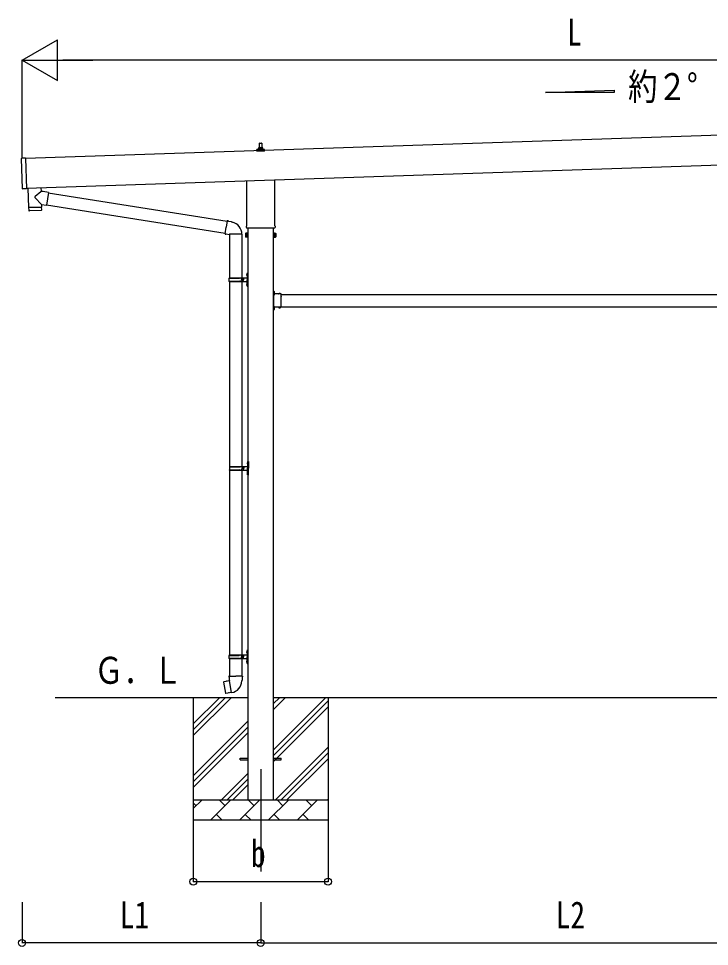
# Model space of a CAD drawing. Units: millimetres, scale not verified. Extents: x -16820 to 16820, y -11880 to 11880.
# Drawn here: x -5013 to -1630, y -3266 to 1274 of the extents above; entities that cross this region are included whole.
import ezdxf
from ezdxf.enums import TextEntityAlignment as Align

# ---------------------------------------------------------------- set-up
doc = ezdxf.new("R2010")
doc.units = ezdxf.units.MM
doc.header["$LTSCALE"] = 50
for name, color, linetype in [('0-2_USER1', 3, 'Continuous'), ('0-3_YKK_12', 2, 'Continuous'), ('0-4_YKK_13', 4, 'Continuous'), ('0-5_YKK_A1', 4, 'Continuous'), ('0-6_YKK_D', 6, 'Continuous')]:
    doc.layers.add(name, color=color, linetype=linetype)
doc.styles.add('ＭＳ ゴシック', font='')
doc.styles.get('ＭＳ ゴシック').set_extended_font_data('MS Gothic')

msp = doc.modelspace()

# ---------------------------------------------------------------- linework, layer by layer
at = {"layer": '0-3_YKK_12'}
msp.add_line((-3827.42, -2399), (-3827.42, -2899), dxfattribs=at)
at = {"layer": '0-4_YKK_13'}
for p, q in [((-3837.42, 636.05), (-3837.42, 640.26)), ((-3836.42, 640.26), (-3818.42, 640.26)), ((-3833.42, 640.26), (-3832.69, 663.79)), ((-3831.69, 664.76), (-3823.15, 664.76)), ((-3822.15, 663.79), (-3821.42, 640.26)), ((-3817.42, 636.05), (-3817.42, 640.26)), ((-4978.6, 590.55), (-4997.59, 589.92)), ((-3845.67, 624.76), (-3845.67, 632.47)), ((-3809.17, 624.76), (-3845.67, 624.76)), ((-3845.29, 633.26), (-3809.55, 633.26)), ((-3844.91, 633.45), (-3838.19, 635.08)), ((-3837.8, 635.26), (-3817.04, 635.26)), ((-3809.94, 633.45), (-3816.66, 635.08)), ((-3809.17, 624.76), (-3809.17, 632.47)), ((-4993.63, 440.96), (-4998.56, 588.88)), ((-3895.72, 260.77), (-3895.72, 480.14)), ((-3759.12, 484.7), (-3759.12, 260.77)), ((-4903.14, 446.56), (-4902.53, 428.38)), ((-4866.93, 423.32), (-4875.89, 360.25)), ((-4867.19, 421.49), (-3991.29, 282.04)), ((-4900.37, 363.73), (-4931.87, 396.25)), ((-4900.37, 363.73), (-4875.89, 360.25)), ((-4900.37, 363.73), (-4899.97, 351.73)), ((-4963.91, 348.59), (-4963.24, 335.56)), ((-4902.63, 334.63), (-4960.14, 332.71)), ((-4959.44, 349.74), (-4959.39, 348.74)), ((-4904.47, 351.58), (-4904.46, 350.58)), ((-4875.63, 362.08), (-4001.71, 222.94)), ((-3990.97, 283.85), (-3996.5, 252.49)), ((-3990.97, 283.85), (-3989.83, 285.84)), ((-3989.83, 285.84), (-3986.26, 285.21)), ((-3986.26, 285.21), (-3985.85, 282.86)), ((-3971.33, 280.04), (-3969.65, 278.41)), ((-3969.65, 278.41), (-3967.53, 277.96)), ((-4002.03, 221.12), (-3996.5, 252.49)), ((-3897.42, 252), (-3897.42, 257.5)), ((-3759.48, 248.5), (-3895.36, 248.5)), ((-3757.42, 257.5), (-3757.42, 252)), ((-4002.03, 221.12), (-4001.63, 218.87)), ((-4002.03, 221.12), (-3996.88, 220.31)), ((-4001.63, 218.87), (-3998.07, 218.24)), ((-3998.07, 218.24), (-3996.88, 220.31)), ((-3996.88, 220.31), (-3982.27, 217.99)), ((-3982.27, 217.99), (-3980.07, 218.98)), ((-3919.77, 218.58), (-3980.96, 218.58)), ((-3979.92, 218.58), (-3979.92, 5)), ((-3919.92, 218.58), (-3919.92, 5)), ((-3901.42, 222.5), (-3900.66, 223.81)), ((-3901.42, 222.5), (-3901.42, 205.5)), ((-3901.42, 205.5), (-3900.66, 204.19)), ((-3894.42, 218.91), (-3900.66, 218.91)), ((-3894.42, 209.09), (-3900.66, 209.09)), ((-3894.42, 204.19), (-3900.66, 204.19)), ((-3891.92, 204.8), (-3894.42, 204.8)), ((-3762.92, 204.8), (-3760.42, 204.8)), ((-3760.42, 218.91), (-3754.18, 218.91)), ((-3760.42, 209.09), (-3754.18, 209.09)), ((-3760.42, 204.19), (-3754.18, 204.19)), ((-3753.42, 222.5), (-3754.18, 223.81)), ((-3753.42, 205.5), (-3754.18, 204.19)), ((-3753.42, 222.5), (-3753.42, 205.5)), ((-3982.92, 3), (-3932.59, 3)), ((-3981.92, 5), (-3895.92, 5)), ((-3981.92, 5), (-3981.92, 3)), ((-3922.92, 5), (-3922.92, 0.5)), ((-3922.92, 0.5), (-3920.92, 0.5)), ((-3920.92, 0.5), (-3920.92, -4)), ((-3914.92, 5), (-3914.92, -4)), ((-3914.92, 0.5), (-3911.92, 0.5)), ((-3911.92, 0.5), (-3911.92, -4)), ((-3896.22, 22.15), (-3894.18, 21.15)), ((-3894.95, 24.15), (-3894.32, 24.15)), ((-3894.95, 24.15), (-3894.95, 15.85)), ((-3894.95, 15.85), (-3894.32, 15.85)), ((-3894.32, 24.15), (-3894.32, 15.85)), ((-3894.32, 24.15), (-3893.92, 23.75)), ((-3894.32, 15.85), (-3893.92, 16.25)), ((-3894.18, 21.15), (-3893.57, 20)), ((-3893.92, 28), (-3890.92, 29.5)), ((-3893.92, 28), (-3893.92, -4)), ((-3893.92, 23.75), (-3893.92, 16.25)), ((-3890.92, 29.5), (-3890.92, -4)), ((-3890.92, 29.5), (-3889.92, 29.5)), ((-3889.92, 29.5), (-3889.92, -4)), ((-3982.92, -11), (-3932.59, -11)), ((-3981.92, -13), (-3981.92, -11)), ((-3981.92, -13), (-3895.92, -13)), ((-3979.92, -13), (-3979.92, -917.5)), ((-3922.92, -13), (-3922.92, -8.5)), ((-3922.92, -8.5), (-3920.92, -8.5)), ((-3920.92, -8.5), (-3920.92, -4)), ((-3919.92, -13), (-3919.92, -917.5)), ((-3914.92, -13), (-3914.92, -4)), ((-3914.92, -8.5), (-3911.92, -8.5)), ((-3911.92, -8.5), (-3911.92, -4)), ((-3896.22, -25.85), (-3894.18, -26.85)), ((-3894.95, -23.85), (-3894.32, -23.85)), ((-3894.95, -23.85), (-3894.95, -32.15)), ((-3894.95, -32.15), (-3894.32, -32.15)), ((-3894.32, -23.85), (-3894.32, -32.15)), ((-3894.32, -23.85), (-3893.92, -24.25)), ((-3894.32, -32.15), (-3893.92, -31.75)), ((-3894.18, -26.85), (-3893.57, -28)), ((-3893.92, -36), (-3893.92, -4)), ((-3893.92, -24.25), (-3893.92, -31.75)), ((-3893.92, -36), (-3890.92, -37.5)), ((-3890.92, -37.5), (-3890.92, -4)), ((-3890.92, -37.5), (-3889.92, -37.5)), ((-3889.92, -37.5), (-3889.92, -4)), ((-3763.32, -58.5), (-3764.92, -58.5)), ((-3764.92, -63), (-3763.32, -63)), ((-3763.32, -64), (-3764.92, -64)), ((-3759.22, -66), (-3764.92, -66)), ((-3763.32, -68), (-3764.92, -68)), ((-3764.92, -69), (-3763.32, -69)), ((-3763.32, -75.46), (-3763.32, -58.5)), ((-3763.32, -61.97), (-3763.32, -70.04)), ((-3763.32, -64.87), (-3760.66, -63.55)), ((-3763.32, -67.13), (-3760.66, -68.45)), ((-3726.92, -73.9), (-3763.32, -73.9)), ((-3762.92, -75.5), (-3759.92, -75.5)), ((-3762.92, -84.29), (-3762.92, -77.5)), ((-3762.92, -126.29), (-3762.92, -85.71)), ((-3762.46, -61.27), (-3762.62, -61.27)), ((-3762.46, -70.74), (-3762.62, -70.74)), ((-3739.66, -73.04), (-3739.66, -73.2)), ((-3730.89, -73.9), (-3738.96, -73.9)), ((-3736.05, -73.9), (-3737.37, -71.24)), ((-3733.8, -73.9), (-3732.47, -71.24)), ((-3730.19, -73.04), (-3730.19, -73.2)), ((-3726.92, -84.29), (-3726.92, -73.9)), ((-3726.92, -126.29), (-3726.92, -85.71)), ((-3762.92, -134.5), (-3762.92, -127.71)), ((-3726.92, -138.1), (-3726.92, -127.71)), ((-3763.32, -144), (-3764.92, -144)), ((-3763.32, -148), (-3764.92, -148)), ((-3763.32, -153.5), (-3764.92, -153.5)), ((-3763.32, -153.5), (-3763.32, -136.54)), ((-3726.92, -138.1), (-3763.32, -138.1)), ((-3763.32, -141.97), (-3763.32, -150.04)), ((-3763.32, -144.87), (-3760.66, -143.55)), ((-3763.32, -147.13), (-3760.66, -148.45)), ((-3759.92, -136.5), (-3762.92, -136.5)), ((-3762.46, -141.27), (-3762.62, -141.27)), ((-3762.46, -150.74), (-3762.62, -150.74)), ((-3739.66, -138.96), (-3739.66, -138.8)), ((-3730.89, -138.1), (-3738.96, -138.1)), ((-3736.05, -138.1), (-3737.37, -140.76)), ((-3733.8, -138.1), (-3732.47, -140.76)), ((-3730.19, -138.96), (-3730.19, -138.8)), ((-3893.72, -900.35), (-3891.68, -901.35)), ((-3892.45, -898.35), (-3891.82, -898.35)), ((-3892.45, -898.35), (-3892.45, -906.65)), ((-3892.45, -906.65), (-3891.82, -906.65)), ((-3891.82, -898.35), (-3891.82, -906.65)), ((-3891.82, -898.35), (-3891.42, -898.75)), ((-3891.82, -906.65), (-3891.42, -906.25)), ((-3891.68, -901.35), (-3891.07, -902.5)), ((-3891.42, -894.5), (-3888.42, -893)), ((-3891.42, -894.5), (-3891.42, -926.5)), ((-3891.42, -898.75), (-3891.42, -906.25)), ((-3888.42, -893), (-3888.42, -926.5)), ((-3888.42, -893), (-3887.42, -893)), ((-3887.42, -893), (-3887.42, -926.5)), ((-3980.42, -919.5), (-3930.09, -919.5)), ((-3980.42, -933.5), (-3930.09, -933.5)), ((-3979.92, -935.49), (-3979.92, -1840)), ((-3979.42, -917.5), (-3893.42, -917.5)), ((-3979.42, -917.5), (-3979.42, -919.5)), ((-3979.42, -935.5), (-3979.42, -933.5)), ((-3979.42, -935.5), (-3893.42, -935.5)), ((-3920.42, -917.5), (-3920.42, -922)), ((-3920.42, -922), (-3918.42, -922)), ((-3920.42, -935.5), (-3920.42, -931)), ((-3920.42, -931), (-3918.42, -931)), ((-3919.92, -935.49), (-3919.92, -1840)), ((-3918.42, -922), (-3918.42, -926.5)), ((-3918.42, -931), (-3918.42, -926.5)), ((-3912.42, -917.5), (-3912.42, -926.5)), ((-3912.42, -922), (-3909.42, -922)), ((-3912.42, -935.5), (-3912.42, -926.5)), ((-3912.42, -931), (-3909.42, -931)), ((-3909.42, -922), (-3909.42, -926.5)), ((-3909.42, -931), (-3909.42, -926.5)), ((-3893.72, -948.35), (-3891.68, -949.35)), ((-3892.45, -946.35), (-3891.82, -946.35)), ((-3892.45, -946.35), (-3892.45, -954.65)), ((-3891.82, -946.35), (-3891.82, -954.65)), ((-3891.82, -946.35), (-3891.42, -946.75)), ((-3891.68, -949.35), (-3891.07, -950.5)), ((-3891.42, -958.5), (-3891.42, -926.5)), ((-3891.42, -946.75), (-3891.42, -954.25)), ((-3888.42, -960), (-3888.42, -926.5)), ((-3887.42, -960), (-3887.42, -926.5)), ((-3892.45, -954.65), (-3891.82, -954.65)), ((-3891.82, -954.65), (-3891.42, -954.25)), ((-3891.42, -958.5), (-3888.42, -960)), ((-3888.42, -960), (-3887.42, -960)), ((-3893.92, -1817), (-3890.92, -1815.5)), ((-3890.92, -1815.5), (-3890.92, -1849)), ((-3890.92, -1815.5), (-3889.92, -1815.5)), ((-3889.92, -1815.5), (-3889.92, -1849)), ((-3982.92, -1842), (-3932.59, -1842)), ((-3982.92, -1856), (-3932.59, -1856)), ((-3981.92, -1840), (-3895.92, -1840)), ((-3981.92, -1840), (-3981.92, -1842)), ((-3981.92, -1858), (-3981.92, -1856)), ((-3981.92, -1858), (-3895.92, -1858)), ((-3979.92, -1858), (-3979.92, -1942.93)), ((-3922.92, -1840), (-3922.92, -1844.5)), ((-3922.92, -1844.5), (-3920.92, -1844.5)), ((-3922.92, -1858), (-3922.92, -1853.5)), ((-3922.92, -1853.5), (-3920.92, -1853.5)), ((-3920.92, -1844.5), (-3920.92, -1849)), ((-3920.92, -1853.5), (-3920.92, -1849)), ((-3919.92, -1858), (-3919.92, -1942.93)), ((-3914.92, -1840), (-3914.92, -1849)), ((-3914.92, -1844.5), (-3911.92, -1844.5)), ((-3914.92, -1858), (-3914.92, -1849)), ((-3914.92, -1853.5), (-3911.92, -1853.5)), ((-3911.92, -1844.5), (-3911.92, -1849)), ((-3911.92, -1853.5), (-3911.92, -1849)), ((-3896.22, -1822.85), (-3894.18, -1823.85)), ((-3894.95, -1820.85), (-3894.32, -1820.85)), ((-3894.95, -1820.85), (-3894.95, -1829.15)), ((-3894.95, -1829.15), (-3894.32, -1829.15)), ((-3894.32, -1820.85), (-3894.32, -1829.15)), ((-3894.32, -1820.85), (-3893.92, -1821.25)), ((-3894.32, -1829.15), (-3893.92, -1828.75)), ((-3894.18, -1823.85), (-3893.57, -1825)), ((-3893.92, -1817), (-3893.92, -1849)), ((-3893.92, -1821.25), (-3893.92, -1828.75)), ((-3893.92, -1881), (-3893.92, -1849)), ((-3890.92, -1882.5), (-3890.92, -1849)), ((-3889.92, -1882.5), (-3889.92, -1849)), ((-3896.22, -1870.85), (-3894.18, -1871.85)), ((-3894.95, -1868.85), (-3894.32, -1868.85)), ((-3894.95, -1868.85), (-3894.95, -1877.15)), ((-3894.95, -1877.15), (-3894.32, -1877.15)), ((-3894.32, -1868.85), (-3894.32, -1877.15)), ((-3894.32, -1868.85), (-3893.92, -1869.25)), ((-3894.32, -1877.15), (-3893.92, -1876.75)), ((-3894.18, -1871.85), (-3893.57, -1873)), ((-3893.92, -1869.25), (-3893.92, -1876.75)), ((-3893.92, -1881), (-3890.92, -1882.5)), ((-3890.92, -1882.5), (-3889.92, -1882.5)), ((-3981.77, -1942.93), (-3983.92, -1943.71)), ((-3983.92, -1943.71), (-3983.92, -1947.33)), ((-3983.92, -1947.33), (-3981.68, -1948.14)), ((-3981.77, -1942.93), (-3949.92, -1942.93)), ((-3981.77, -1942.93), (-3981.68, -1948.14)), ((-3981.68, -1948.14), (-3981.42, -1962.93)), ((-3918.07, -1942.93), (-3949.92, -1942.93)), ((-3915.92, -1947.33), (-3918.16, -1948.14)), ((-3918.07, -1942.93), (-3915.92, -1943.71)), ((-3915.92, -1943.71), (-3915.92, -1947.33)), ((-4008.38, -1971.38), (-4009.19, -1972.55)), ((-4009.19, -1972.55), (-3999.57, -2027.11)), ((-3980.51, -1966.13), (-4008.38, -1971.38)), ((-3995.64, -1968.78), (-3995.85, -1969.02)), ((-3981.42, -1962.93), (-3980.07, -1964.93)), ((-3970.16, -2023.42), (-3980.29, -1965.95)), ((-3980.27, -1965.13), (-3980.27, -1965.83)), ((-3980.07, -1964.93), (-3980.1, -1964.93)), ((-3919.73, -1964.87), (-3919.81, -1967.03)), ((-3918.42, -1962.93), (-3919.73, -1964.87)), ((-3985.55, -2026.02), (-3985.83, -2025.86)), ((-3969.85, -2024.19), (-3970.1, -2023.52)), ((-3927.42, -2344.5), (-3889.92, -2344.5)), ((-3927.42, -2353.5), (-3927.42, -2344.5)), ((-3927.42, -2353.5), (-3889.92, -2353.5)), ((-3764.92, -2344.5), (-3727.42, -2344.5)), ((-3764.92, -2353.5), (-3727.42, -2353.5)), ((-3727.42, -2353.5), (-3727.42, -2344.5))]:
    msp.add_line(p, q, dxfattribs=at)
for points in [[(-4978.6, 590.55), (-4973.61, 440.63), (-4992.59, 440)], [(-4967.1, 444.43), (-4963.94, 349.59), (-4899.97, 351.73)], [(-4902.53, 428.38), (-4904.62, 426.61), (-4931.83, 403.58)], [(-4866.93, 423.32), (-4892.84, 427), (-4902.53, 428.38)], [(-4899.73, 337.67), (-4899.94, 350.73), (-4963.91, 348.59)], [(-3990.97, 283.85), (-3985.85, 282.86), (-3971.33, 280.04)], [(-3894.42, 204.19), (-3894.42, 223.81), (-3900.66, 223.81)], [(-3894.42, 204.8), (-3894.42, 223.2), (-3891.92, 223.2)], [(-3760.42, 204.8), (-3760.42, 223.2), (-3762.92, 223.2)], [(-3760.42, 204.19), (-3760.42, 223.81), (-3754.18, 223.81)], [(-3896.22, 17.85), (-3894.18, 18.85), (-3893.57, 20)], [(-3896.22, -30.15), (-3894.18, -29.15), (-3893.57, -28)], [(-3764.92, -73.5), (-3764.92, -67.5), (-3764.92, -64.5), (-3764.92, -58.5)], [(-3762.92, -77.5), (-3759.92, -77.5), (-3759.92, -73.9)], [(-3762.92, -134.5), (-3759.92, -134.5), (-3759.92, -138.1)], [(-3764.92, -153.5), (-3764.92, -147.5), (-3764.92, -144.5), (-3764.92, -138.5)], [(-3893.72, -904.65), (-3891.68, -903.65), (-3891.07, -902.5)], [(-3893.72, -952.65), (-3891.68, -951.65), (-3891.07, -950.5)], [(-3896.22, -1827.15), (-3894.18, -1826.15), (-3893.57, -1825)], [(-3896.22, -1875.15), (-3894.18, -1874.15), (-3893.57, -1873)], [(-3918.07, -1942.93), (-3918.16, -1948.14), (-3918.42, -1962.93)], [(-3993.39, -1968.56), (-3993.67, -1968.4), (-3995.64, -1968.78)], [(-3970.43, -2023.33), (-3998.41, -2027.93), (-3999.57, -2027.11)], [(-3983.36, -2025.46), (-3983.57, -2025.69), (-3985.55, -2026.02)]]:
    msp.add_lwpolyline(points, dxfattribs=at)
for points in [[(-3891.92, 203.5), (-3891.92, 224.5), (-3889.92, 224.5), (-3889.92, 203.5)], [(-3762.92, 203.5), (-3762.92, 224.5), (-3764.92, 224.5), (-3764.92, 203.5)]]:
    msp.add_lwpolyline(points, close=True, dxfattribs=at)
for centre, radius, start, end in [((-3838.42, 636.05), 1, 283.62699, 0), ((-3833.34, 639.63), 4.13, 90, 171.17633), ((-3836.42, 639.26), 1, 90, 180), ((-3831.69, 663.76), 1, 90, 178.60509), ((-3824.09, 640.26), 4.83, 133.60282, 180), ((-3830.75, 640.26), 4.83, 0, 46.39718), ((-3823.15, 663.76), 1, 1.39491, 90), ((-3821.51, 639.63), 4.13, 8.82367, 90), ((-3818.42, 639.26), 1, 0, 90), ((-3816.42, 636.05), 1, 180, 256.37301), ((-3844.67, 632.47), 1, 103.62699, 180), ((-3810.17, 632.47), 1, 0, 76.37301), ((-4997.56, 588.92), 1, 91.90915, 181.90915), ((-4992.63, 441), 1, 181.90915, 271.90915), ((-4928.45, 399.9), 5, 132.56466, 226.88314), ((-4960.25, 335.71), 3, 182.90915, 271.95747), ((-4902.73, 337.63), 3, 271.90915, 0.90915), ((-3980.07, 218.98), 60.3, 359.62495, 78), ((-3893.42, 257.5), 4, 125.09963, 180), ((-3893.42, 252), 4, 180, 194.47751), ((-3893.42, 252), 4, 194.47751, 241.04498), ((-3761.42, 252), 4, 298.95502, 345.52249), ((-3761.42, 257.5), 4, 0, 54.90037), ((-3761.42, 252), 4, 345.52249, 0), ((-3897.08, 221.36), 4.34, 145.61575, 214.38425), ((-3885.18, 214), 16.24, 162.41205, 197.58795), ((-3897.08, 206.64), 4.34, 145.61575, 214.38425), ((-3757.77, 221.36), 4.34, 325.61575, 34.38425), ((-3769.66, 214), 16.24, 342.41205, 17.58795), ((-3757.77, 206.64), 4.34, 325.61575, 34.38425), ((-3934.17, -4), 49.25, 171.82876, 180.00002), ((-3932.59, 5), 2, 270, 359.99998), ((-3890.62, 20), 6, 136.21765, 223.78235), ((-3895.92, 7), 2, 270, 359.99998), ((-3934.17, -4), 49.25, 180.00002, 188.17127), ((-3932.59, -13), 2, 0.00005, 90.00004), ((-3890.62, -28), 6, 136.21765, 223.78235), ((-3895.92, -15), 2, 0.00005, 90.00004), ((-3762.92, -73.5), 2, 180, 270), ((-3762.62, -61.97), 0.7, 90, 180), ((-3762.62, -70.04), 0.7, 180, 270), ((-3763.62, -85), 1, 314.427, 45.573), ((-3762.46, -62.13), 0.862, 39.12355, 90), ((-3762.46, -69.87), 0.862, 270, 320.87645), ((-3767.22, -66), 7, 0, 39.12355), ((-3767.22, -66), 7, 320.87645, 0), ((-3738.96, -73.2), 0.7, 180, 270), ((-3738.79, -73.04), 0.862, 129.12355, 180), ((-3734.92, -77.8), 7, 90, 129.12355), ((-3734.92, -77.8), 7, 50.87645, 90), ((-3730.89, -73.2), 0.7, 270, 0), ((-3731.05, -73.04), 0.862, 0, 50.87645), ((-3726.22, -85), 1, 134.427, 225.573), ((-3763.62, -127), 1, 314.427, 45.573), ((-3726.22, -127), 1, 134.427, 225.573), ((-3762.92, -138.5), 2, 90, 180), ((-3762.62, -141.97), 0.7, 90, 180), ((-3762.62, -150.04), 0.7, 180, 270), ((-3762.46, -142.13), 0.862, 39.12355, 90), ((-3762.46, -149.87), 0.862, 270, 320.87645), ((-3767.22, -146), 7, 0, 39.12355), ((-3767.22, -146), 7, 320.87645, 0), ((-3738.96, -138.8), 0.7, 90, 180), ((-3738.79, -138.96), 0.862, 180, 230.87645), ((-3734.92, -134.2), 7, 230.87645, 270), ((-3734.92, -134.2), 7, 270, 309.12355), ((-3730.89, -138.8), 0.7, 0, 90), ((-3731.05, -138.96), 0.862, 309.12355, 0), ((-3888.12, -902.5), 6, 136.21765, 223.78235), ((-3931.67, -926.5), 49.25, 171.82876, 180.00002), ((-3931.67, -926.5), 49.25, 180.00002, 188.17127), ((-3930.09, -917.5), 2, 270, 359.99998), ((-3930.09, -935.5), 2, 0.00005, 90.00004), ((-3888.12, -950.5), 6, 136.21765, 223.78235), ((-3893.42, -915.5), 2, 270, 359.99998), ((-3893.42, -937.5), 2, 0.00005, 90.00004), ((-3934.17, -1849), 49.25, 171.82876, 180.00002), ((-3934.17, -1849), 49.25, 180.00002, 188.17127), ((-3932.59, -1840), 2, 270, 359.99998), ((-3932.59, -1858), 2, 0.00005, 90.00004), ((-3890.62, -1825), 6, 136.21765, 223.78235), ((-3895.92, -1838), 2, 270, 359.99998), ((-3895.92, -1860), 2, 0.00005, 90.00004), ((-3890.62, -1873), 6, 136.21765, 223.78235), ((-3980.57, -1965.83), 0.3, 280.66842, 0), ((-3980.07, -1965.13), 0.2, 100, 180), ((-3980.07, -1964.93), 60.3, 279.96938, 358), ((-3970.38, -2023.63), 0.3, 20, 99.33158), ((-3969.67, -2024.12), 0.2, 200, 279.96938)]:
    msp.add_arc(centre, radius, start, end, dxfattribs=at)
at = {"layer": '0-5_YKK_A1'}
for p, q in [((-2432.74, 911.19), (-2096.74, 923.6)), ((-2096.74, 911.19), (-2432.74, 911.19)), ((-2096.74, 923.6), (-2096.74, 911.19)), ((413.46, 768.83), (-4978.56, 589.13)), ((-4973.73, 444.21), (418.29, 623.94)), ((-3889.92, 248.5), (-3889.92, -2549)), ((-3764.92, -2549), (-3764.92, 248.5)), ((-3726.92, -76), (-827.92, -76)), ((-3759.92, -136), (-3764.42, -136)), ((-3726.92, -136), (-827.92, -136)), ((-3889.92, -2049), (-4834.08, -2049)), ((-4157.42, -2049), (-4157.42, -2649)), ((-4157.42, -2234.05), (-3972.37, -2049)), ((-4157.42, -2205.77), (-4000.65, -2049)), ((-4157.42, -2177.48), (-4028.94, -2049)), ((-789.92, -2049), (-3764.92, -2049)), ((-3764.92, -2304.1), (-3509.82, -2049)), ((-3764.92, -2106.11), (-3707.81, -2049)), ((-3764.92, -2077.82), (-3736.1, -2049)), ((-3764.92, -2332.38), (-3497.42, -2064.88)), ((-3497.42, -2049), (-3497.42, -2649)), ((-3764.92, -2360.67), (-3497.42, -2093.17)), ((-4157.42, -2432.04), (-3889.92, -2164.54)), ((-4157.42, -2460.32), (-3889.92, -2192.82)), ((-4157.42, -2488.61), (-3889.92, -2221.11)), ((-3755.26, -2549), (-3497.42, -2291.16)), ((-3726.98, -2549), (-3497.42, -2319.44)), ((-3698.69, -2549), (-3497.42, -2347.73)), ((-4019.82, -2549), (-3889.92, -2419.1)), ((-3991.54, -2549), (-3889.92, -2447.38)), ((-3963.25, -2549), (-3889.92, -2475.67)), ((-4157.42, -2549), (-3497.42, -2549)), ((-4157.42, -2591.89), (-4114.53, -2549)), ((-4143.08, -2577.55), (-4157.42, -2563.21)), ((-4073.11, -2649), (-3973.11, -2549)), ((-4001.66, -2577.55), (-4030.21, -2549)), ((-3931.68, -2649), (-3831.68, -2549)), ((-3860.24, -2577.55), (-3888.79, -2549)), ((-3790.26, -2649), (-3690.26, -2549)), ((-3718.82, -2577.55), (-3747.37, -2549)), ((-3648.84, -2649), (-3548.84, -2549)), ((-3577.4, -2577.55), (-3605.95, -2549)), ((-3500.71, -2549), (-3497.42, -2545.72)), ((-4044.55, -2620.45), (-4016, -2649)), ((-3903.13, -2620.45), (-3874.58, -2649)), ((-3761.71, -2620.45), (-3733.16, -2649)), ((-3620.29, -2620.45), (-3591.74, -2649)), ((-3497.42, -2649), (-4157.42, -2649))]:
    msp.add_line(p, q, dxfattribs=at)
msp.add_lwpolyline([(-3759.92, -76), (-3764.42, -76), (-3764.42, -136)], dxfattribs=at)
at = {"layer": '0-6_YKK_D'}
for p, q in [((-4996.02, 1070.11), (-4822.82, 1170.11)), ((-4822.82, 970.11), (-4822.82, 1170.11)), ((-4996.02, 589.61), (-4996.02, 1071.11)), ((-4996.02, 1070.11), (-4822.82, 970.11)), ((-4996.02, 1070.11), (-4649.61, 1070.11)), ((235.76, 1070.11), (-4796.02, 1070.11)), ((-4157.42, -2650), (-4157.42, -2950)), ((-3497.42, -2650), (-3497.42, -2950)), ((-4157.42, -2949), (-3497.42, -2949)), ((-4996.02, -3050), (-4996.02, -3250)), ((-3827.42, -3050), (-3827.42, -3250)), ((-3827.42, -3050), (-3827.42, -3250)), ((-3827.42, -3249), (-4996.02, -3249)), ((-3827.42, -3249), (-727.42, -3249))]:
    msp.add_line(p, q, dxfattribs=at)
for centre in [(-4157.42, -2949), (-3497.42, -2949), (-4996.02, -3249), (-3827.42, -3249), (-3827.42, -3249)]:
    msp.add_circle(centre, 17, dxfattribs=at)

# ---------------------------------------------------------------- texts
at = {"layer": '0-2_USER1', "style": 'ＭＳ ゴシック', "width": 0.8}
msp.add_text('約２°', height=132, dxfattribs=at).set_placement((-2028.8, 835.1), align=Align.BOTTOM_LEFT)
at = {"layer": '0-5_YKK_A1', "style": 'ＭＳ ゴシック', "width": 0.8}
msp.add_text('Ｇ．Ｌ', height=132, dxfattribs=at).set_placement((-4642.99, -2020.55), align=Align.BOTTOM_LEFT)
at = {"layer": '0-6_YKK_D', "style": 'ＭＳ ゴシック', "width": 0.8}
for s, p in [('L', (-2328.13, 1102.11)), ('b', (-3875.42, -2917)), ('L1', (-4517.32, -3217)), ('L2', (-2383.02, -3217))]:
    msp.add_text(s, height=132, dxfattribs=at).set_placement(p, align=Align.BOTTOM_LEFT)

doc.saveas('drawing.dxf')
